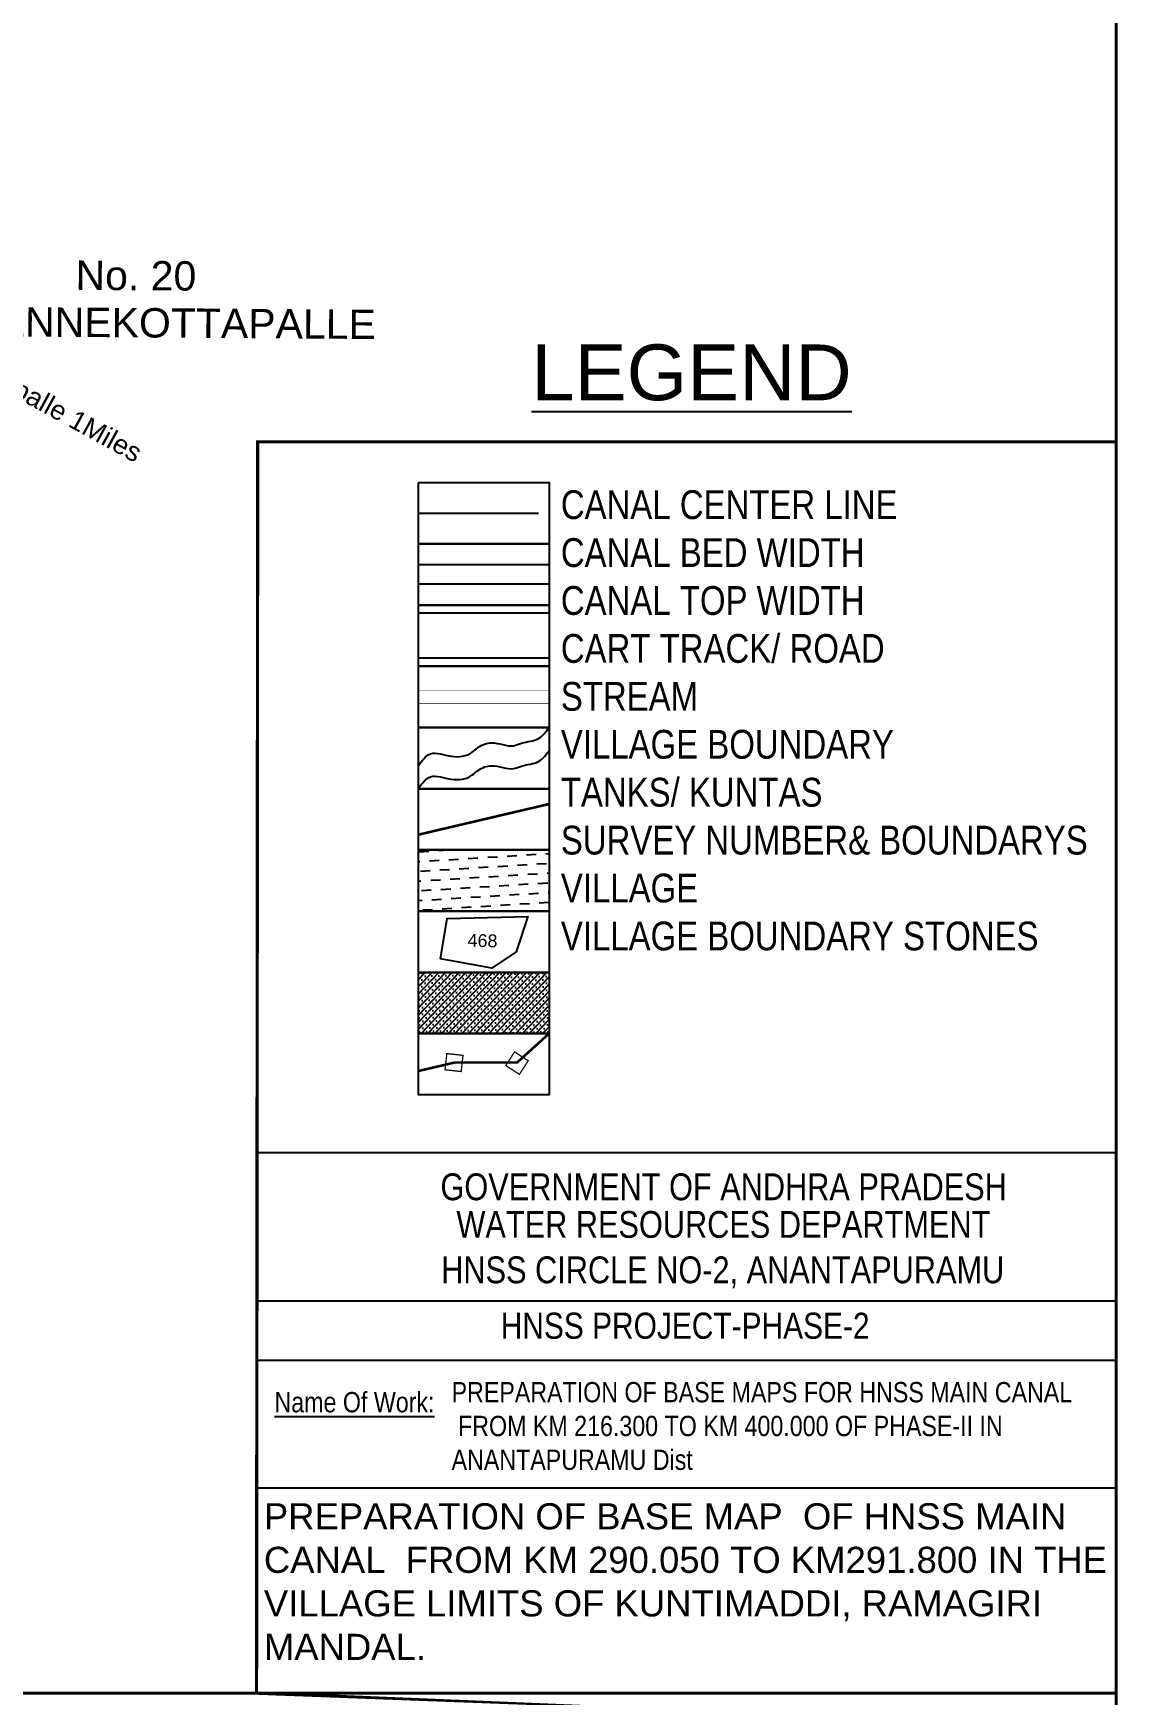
# Model space of a CAD drawing. Header units: feet. Extents: x 771226 to 784782, y 1581874 to 1591734.
# Drawn here: x 782798 to 784493, y 1581874 to 1584471 of the extents above; entities that cross this region are included whole.
import ezdxf
from ezdxf.enums import TextEntityAlignment as Align

# ---------------------------------------------------------------- set-up
doc = ezdxf.new("R2010")
doc.units = ezdxf.units.FT
doc.header["$LTSCALE"] = 15
doc.header["$MEASUREMENT"] = 0
doc.linetypes.add('ACAD_ISO02W100', pattern=[15, 12, -3])
doc.linetypes.add('HIDDEN2', pattern=[0.1875, 0.125, -0.0625])
for name, color, linetype in [('CANAL1', 7, 'Continuous'), ('FRAME 025', 7, 'Continuous'), ('PLOT NO', 7, 'Continuous'), ('ROADS', 6, 'Continuous'), ('TABLE', 7, 'Continuous'), ('tank', 4, 'Continuous'), ('TITLEBLOCK', 7, 'Continuous'), ('VILLAGE', 30, 'Continuous'), ('VILLAGE BOUNDRY', 5, 'HIDDEN2'), ('VILLAGE STONES', 240, 'Continuous')]:
    doc.layers.add(name, color=color, linetype=linetype)
doc.styles.add('A', font='arial.ttf')
doc.styles.add('ARIALN', font='ARIALN.TTF')
doc.styles.get("Standard").update_dxf_attribs({"font": 'arial.ttf'})
doc.linetypes.add('DOTS', pattern='A,1e-06,-3,["●",Standard,S=3,R=0,X=-1.25,Y=-1.25],-3', length=6.000001)

msp = doc.modelspace()

# ---------------------------------------------------------------- hatches: boundary and pattern name
at = {"layer": 'tank', "lineweight": -3}
h = msp.add_hatch(dxfattribs=at)
h.set_pattern_fill('DASH', color=256, scale=121.5050865233713, angle=3.540536199359491, style=0)
h.set_pattern_definition([(3.540536199359491, (10116.98272530059, -113937.0779678442), (14.22120840129349, 16.09708578290969), [15.18813581542142, -15.18813581542142])])
h.paths.add_polyline_path([(783399.9054531868, 1583194.727410721), (783603.9307115953, 1583194.727410721), (783603.9307115953, 1583099.062474931), (783399.9054531868, 1583099.062474931)])
at = {"layer": 'VILLAGE', "linetype": 'Continuous', "lineweight": -3}
h = msp.add_hatch(dxfattribs=at)
h.set_pattern_fill('SACNCR', color=256, scale=81.61089573577246, angle=1.530319929093559, style=0)
h.set_pattern_definition([(46.53031992909356, (10116.98272530059, -113937.0779678442), (-5.552641114305069, 5.263678017331533), []), (46.53031992909356, (10122.39088488789, -113936.9334862952), (-5.552641114305069, 5.263678017331533), [0, -7.651021475228668])])
h.paths.add_polyline_path([(783399.9054531868, 1583003.397539142), (783603.9307115953, 1583003.397539142), (783603.9307115953, 1582907.732603352), (783399.9054531868, 1582907.732603352)])

# ---------------------------------------------------------------- linework, layer by layer
at = {"layer": 'CANAL1', "color": 1, "linetype": 'HIDDEN2', "lineweight": -3, "ltscale": 100}
msp.add_lwpolyline([(783399.9054531868, 1583720.884557563), (783603.9307115953, 1583720.884557563)], dxfattribs=at)
at = {"layer": 'CANAL1', "color": 5, "lineweight": -3, "ltscale": 100}
for points in [[(783603.9307115953, 1583640.219621774), (783399.9054531868, 1583640.219621774)], [(783603.9307115953, 1583610.219621774), (783399.9054531868, 1583610.219621774)]]:
    msp.add_lwpolyline(points, dxfattribs=at)
at = {"layer": 'CANAL1', "color": 1, "lineweight": -3, "ltscale": 100}
for points in [[(783603.9307115953, 1583564.554685984), (783399.9054531868, 1583564.554685984)], [(783603.9307115953, 1583494.554685984), (783399.9054531868, 1583494.554685984)]]:
    msp.add_lwpolyline(points, dxfattribs=at)
at = {"layer": 'FRAME 025', "lineweight": -3}
for points in [[(783146.959627905, 1582721.738330137), (784490.3969673115, 1582721.738330137)], [(783146.7184055531, 1582490.01624601), (784490.1557449596, 1582490.01624601)], [(783146.7184055531, 1582397.341126468), (784490.1557449596, 1582397.341126468)], [(783146.7184055531, 1582197.563188617), (784490.1557449596, 1582197.563188617)]]:
    msp.add_lwpolyline(points, dxfattribs=at)
at = {"layer": 'PLOT NO', "lineweight": -3}
for points in [[(783399.9054531868, 1583768.717025458), (783603.9307115953, 1583768.717025458), (783603.9307115953, 1583673.052089668), (783399.9054531868, 1583673.052089668)], [(783399.9054531868, 1583673.052089668), (783603.9307115953, 1583673.052089668), (783603.9307115953, 1583577.387153879), (783399.9054531868, 1583577.387153879)], [(783399.9054531868, 1583577.387153879), (783603.9307115953, 1583577.387153879), (783603.9307115953, 1583481.722218089), (783399.9054531868, 1583481.722218089)], [(783399.9054531868, 1583481.722218089), (783603.9307115953, 1583481.722218089), (783603.9307115953, 1583386.0572823), (783399.9054531868, 1583386.0572823)], [(783399.9054531868, 1583386.0572823), (783603.9307115953, 1583386.0572823), (783603.9307115953, 1583290.39234651), (783399.9054531868, 1583290.39234651)], [(783399.9054531868, 1583290.39234651), (783603.9307115953, 1583290.39234651), (783603.9307115953, 1583194.727410721), (783399.9054531868, 1583194.727410721)], [(783399.9054531868, 1583194.727410721), (783603.9307115953, 1583194.727410721), (783603.9307115953, 1583099.062474931), (783399.9054531868, 1583099.062474931)], [(783399.9054531868, 1583099.062474931), (783603.9307115953, 1583099.062474931), (783603.9307115953, 1583003.397539142), (783399.9054531868, 1583003.397539142)], [(783399.9054531868, 1583003.397539142), (783603.9307115953, 1583003.397539142), (783603.9307115953, 1582907.732603352), (783399.9054531868, 1582907.732603352)], [(783399.9054531868, 1582907.732603352), (783603.9307115953, 1582907.732603352), (783603.9307115953, 1582812.067667563), (783399.9054531868, 1582812.067667563)]]:
    msp.add_lwpolyline(points, close=True, dxfattribs=at)
msp.add_lwpolyline([(783434.0746908142, 1583024.733373508), (783444.532588074, 1583087.792715831), (783570.4981529061, 1583090.589742154), (783552.3029446092, 1583035.34538641), (783514.2735438463, 1583010.036595952), (783434.0746908142, 1583024.733373508)], dxfattribs=at)
at = {"layer": 'PLOT NO', "color": 4, "lineweight": -3}
for points in [[(783399.9054531868, 1583326.853521057), (783418.6294204846, 1583344.881918839), (783451.4086351846, 1583341.072953842), (783483.4257714574, 1583347.167028526), (783492.8275508205, 1583354.784734093), (783514.4268031609, 1583362.148388966), (783531.4517102081, 1583359.355177892), (783548.2225911128, 1583357.577720741), (783560.9276476919, 1583361.640512005), (783587.3548027852, 1583368.750116184), (783603.9307115953, 1583386.0572823)], [(783399.9054531868, 1583291.028370951), (783418.6294204846, 1583309.056768733), (783451.4086351846, 1583305.247803736), (783483.4257714574, 1583311.341878419), (783492.8275508205, 1583318.959583986), (783514.4268031609, 1583326.32323886), (783531.4517102081, 1583323.530027786), (783548.2225911128, 1583321.752570634), (783560.9276476919, 1583325.815361898), (783587.3548027852, 1583332.924966078), (783603.9307115953, 1583350.232132193)]]:
    msp.add_spline(points, degree=3, dxfattribs=at)
at = {"layer": 'ROADS', "linetype": 'DOTS', "lineweight": -3, "ltscale": 0.5, "const_width": 1}
msp.add_lwpolyline([(783399.9054531868, 1583443.889750195), (783603.9307115953, 1583443.889750195)], dxfattribs=at)
at = {"layer": 'ROADS', "linetype": 'HIDDEN2', "lineweight": -3, "ltscale": 10, "const_width": 1}
msp.add_lwpolyline([(783399.9054531868, 1583423.889750195), (783603.9307115953, 1583423.889750195)], dxfattribs=at)
at = {"layer": 'VILLAGE BOUNDRY', "linetype": 'ACAD_ISO02W100', "lineweight": -3, "ltscale": 2, "const_width": 4}
for points in [[(783399.9054531868, 1583218.580122644), (783603.9307115953, 1583266.469576144)], [(783399.9054531868, 1582849.177397025), (783456.318557448, 1582862.453790043), (783553.9199006809, 1582862.453790043), (783603.9307115953, 1582907.732603352)]]:
    msp.add_lwpolyline(points, dxfattribs=at)
at = {"layer": 'VILLAGE STONES', "color": 5, "lineweight": -3, "const_width": 5}
for points in [[(771228.9612441954, 1591055.847583366), (784490.1557449596, 1591055.847583366), (784490.1557449596, 1581876.800469793), (771228.9612441954, 1581876.800469793)], [(783148.540749144, 1583832.472977151), (784490.155744957, 1583832.472977151), (784490.1557449596, 1581876.800469793), (783146.7184055531, 1581876.913615586)]]:
    msp.add_lwpolyline(points, close=True, dxfattribs=at)
at = {"layer": 'VILLAGE STONES', "lineweight": -3, "const_width": 2.031935306974033}
for points in [[(783444.1078235563, 1582876.413350612), (783469.3526980039, 1582873.617776483), (783466.5571238741, 1582848.372902035), (783441.3122494267, 1582851.168476165)], [(783536.1922240029, 1582857.71399114), (783549.9863896484, 1582879.040967362), (783571.3133658695, 1582865.246801716), (783557.5192002237, 1582843.919825495)]]:
    msp.add_lwpolyline(points, close=True, dxfattribs=at)

# ---------------------------------------------------------------- texts
at = {"layer": 'PLOT NO', "lineweight": -3, "ltscale": 5}
msp.add_text('Dyamajipalle 1Miles', height=30, rotation=331.2559470334097, dxfattribs=at).set_placement((782630.1652826346, 1583978.562835158))
at = {"layer": 'PLOT NO', "lineweight": -3}
msp.add_text('468', height=20, rotation=358.6877058951246, dxfattribs=at).set_placement((783499.9228688261, 1583052.977270559), align=Align.MIDDLE_CENTER)
at = {"layer": 'TABLE', "lineweight": -3, "extrusion": (0.000201441454039347, 0.004806825185374129, 0.9999884268595202), "style": 'A'}
msp.add_text('%%ULEGEND', height=87.15443580657487, rotation=359.9999445037521, dxfattribs=at).set_placement((783826.4722105613, 1583922.060820825, 7771.623209667951), align=Align.MIDDLE)
at = {"layer": 'TITLEBLOCK', "lineweight": -3, "extrusion": (0.000201441454039347, 0.004806825185374129, 0.9999884268595202), "style": 'ARIALN'}
for s, height, rotation, p in [('GOVERNMENT OF ANDHRA PRADESH ', 41.9008035078725, 359.9999445022776, (783434.0939394931, 1582628.269883448, 7758.909945146371)), ('HNSS PROJECT-PHASE-2', 40.80544786788623, 359.9999445037521, (783528.3053782945, 1582411.683541597, 7759.571382907708))]:
    msp.add_text(s, height=height, rotation=rotation, dxfattribs=at).set_placement(p)
at = {"layer": 'TITLEBLOCK', "lineweight": -3, "extrusion": (0.000201441454039347, 0.00480682518537413, 0.9999884268595203), "style": 'ARIALN'}
for s, p in [('WATER RESOURCES DEPARTMENT  ', (783459.0725289995, 1582569.512190645, 7758.142157733294)), ('HNSS CIRCLE NO-2, ANANTAPURAMU', (783435.3660787351, 1582498.445270569, 7757.795771953199))]:
    msp.add_text(s, height=41.9008035078725, rotation=359.9999445022776, dxfattribs=at).set_placement(p)
at = {"layer": 'TITLEBLOCK', "lineweight": -3, "extrusion": (0.000201441454039347, 0.004806825185374129, 0.9999884268595203), "style": 'ARIALN'}
msp.add_text('%%UName Of Work:', height=31.6842403007268, rotation=359.9999445018158, dxfattribs=at).set_placement((783174.7354511092, 1582296.727166926, 7760.005217410663))
at = {"layer": 'TITLEBLOCK', "lineweight": -3, "extrusion": (0.000201441454039347, 0.004806825185374129, 0.9999884268595202), "attachment_point": 1, "text_direction": (0.9999999797106701, -9.68581058427952e-07, -0.0002014391254357059), "style": 'ARIALN'}
for s, insert, char_height, width in [('CANAL CENTER LINE \\PCANAL BED WIDTH {\\H1.5288x; }\\PCANAL TOP WIDTH {\\H1.3525x; }\\PCART TRACK/ ROAD{\\H1.4113x; }\\PSTREAM {\\H1.3917x; }\\PVILLAGE BOUNDARY{\\H1.3982x; }\\PTANKS/ KUNTAS{\\H1.3961x; }\\PSURVEY NUMBER& BOUNDARYS{\\H1.3968x; }\\PVILLAGE{\\H1.3966x; }\\PVILLAGE BOUNDARY STONES{\\H1.3966x; }', (783622.3012806457, 1583756.818419267), 44.9339339244059, 942.0809728227935), ('{\\fArial|b0|i0|c0|p34;PREPARATION OF BASE MAP  OF HNSS MAIN CANAL  FROM KM \\C1;290.050\\C256; TO KM\\C1;291.800 \\C256;IN THE VILLAGE LIMITS OF KUNTIMADDI, RAMAGIRI  MANDAL.}', (783158.1330776213, 1582173.615797577), 40.80544786788623, 1359.365502851532)]:
    msp.add_mtext(s, dxfattribs=dict(at, insert=insert, char_height=char_height, width=width))
at = {"layer": 'TITLEBLOCK', "lineweight": -3, "extrusion": (0.000201441454039347, 0.004806825185374129, 0.9999884268595203), "insert": (783451.5442883711, 1582363.070503173, -3.673874899769453), "char_height": 31.6842403007268, "width": 1022.727941766023, "attachment_point": 1, "text_direction": (0.9999999797106702, -9.685810584279522e-07, -0.0002014391254357059), "style": 'ARIALN'}
msp.add_mtext('PREPARATION OF BASE MAPS FOR HNSS MAIN CANAL\\P FROM KM 216.300 TO KM 400.000 OF PHASE-II IN ANANTAPURAMU Dist', dxfattribs=at)
at = {"layer": 'VILLAGE STONES', "lineweight": -3}
for s, p in [('            No. 20', (782650.0391386949, 1584071.615493667)), ('CHENNEKOTTAPALLE', (782649.5248500255, 1583997.932961024))]:
    msp.add_text(s, height=45.86888493408512, rotation=359.6000939342488, dxfattribs=at).set_placement(p)

doc.saveas('drawing.dxf')
